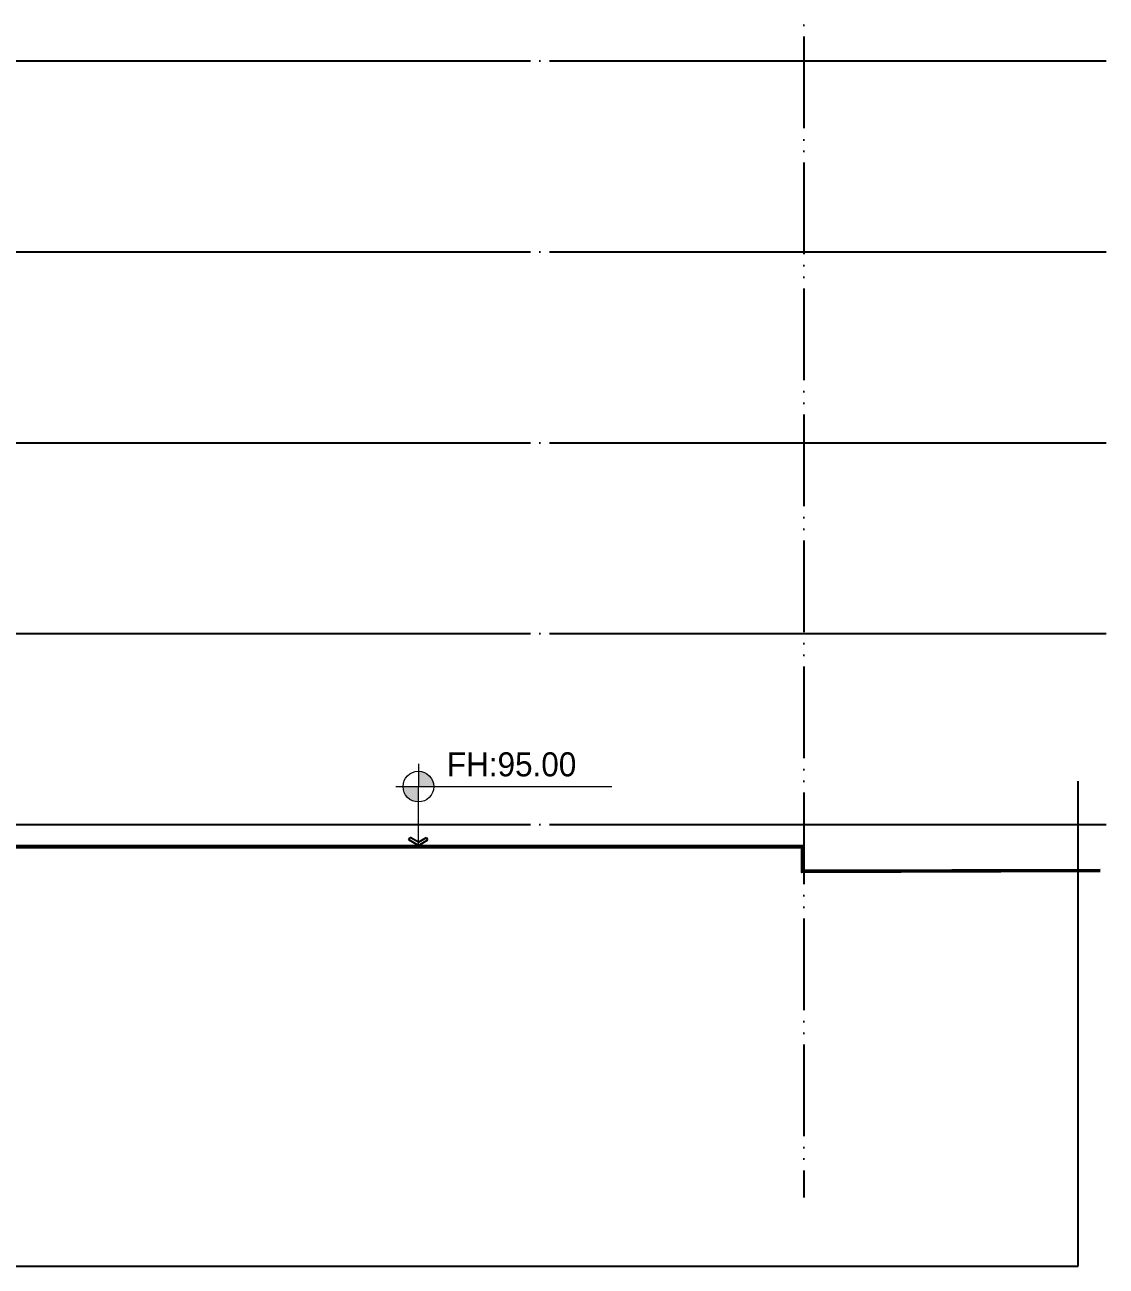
# Model space of a CAD drawing. Header units: millimetres. Extents: x 4754612 to 5801174, y 2368242 to 2777223.
# Drawn here: x 5119417 to 5176073, y 2554610 to 2619644 of the extents above; entities that cross this region are included whole.
import ezdxf

# ---------------------------------------------------------------- set-up
doc = ezdxf.new("R2010")
doc.units = ezdxf.units.MM
doc.header["$LTSCALE"] = 1000
doc.linetypes.add('ACAD_ISO05W100', pattern=[33, 24, -3, 0, -3, 0, -3])
doc.linetypes.add('CEN', pattern=[6.2, 6, -0.1, 0, -0.1])
for name, color, linetype in [('A-TEX-SYM', 3, 'Continuous'), ('A-중심선', 10, 'CEN'), ('DIM', 7, 'Continuous'), ('SYM', 7, 'Continuous'), ('도근점수치', 2, 'Continuous')]:
    doc.layers.add(name, color=color, linetype=linetype)
doc.layers.add('Guide-line', color=151, linetype='Continuous', plot=False)
doc.layers.add('박스', color=6, linetype='Continuous', lineweight=15)
doc.styles.add('돋움', font='')
doc.styles.get('돋움').set_extended_font_data('Dotum')

# ---------------------------------------------------------------- blocks, each defined once
blk = doc.blocks.new('arrow1')
for p, q in [((0, 0), (0.286, 0.501)), ((0, 0), (0.286, -0.501)), ((0.165, 0), (0.41, 0.429)), ((0.165, 0), (0.41, -0.429)), ((0.286, 0.501), (0.41, 0.43)), ((0.286, -0.501), (0.41, -0.43))]:
    blk.add_line(p, q)

msp = doc.modelspace()

# ---------------------------------------------------------------- hatches: boundary and pattern name
at = {"layer": '박스', "ltscale": 0.1}
h = msp.add_hatch(dxfattribs=at)
h.set_pattern_fill('ANSI31', color=256, scale=1.006801)
h.set_pattern_definition([(45, (4978234.03823, 2519355.81598), (-0.08898951466, 0.08898951466), [])])
h.paths.add_polyline_path([(5140038.429, 2580540.4), (5140038.429, 2579734.959), (5140843.871, 2579734.959, 0.414213562)])
h.paths.add_polyline_path([(5140038.429, 2579734.959), (5139232.988, 2579734.959, 0.414213562), (5140038.429, 2578929.518)])

# ---------------------------------------------------------------- linework, layer by layer
at = {"layer": 'A-중심선', "ltscale": 5}
for p, q in [((4867905.529, 2617749.621), (5176073.3, 2617749.621)), ((4867905.529, 2607749.621), (5176073.3, 2607749.621)), ((4867905.529, 2597749.621), (5176073.3, 2597749.621)), ((4867905.529, 2587749.621), (5176073.3, 2587749.621)), ((4867905.529, 2577749.621), (5176073.3, 2577749.621))]:
    msp.add_line(p, q, dxfattribs=at)
at = {"layer": 'Guide-line'}
for p, q in [((5174610.081, 2554609.603), (5174610.081, 2580019.526)), ((4884726.578, 2554609.603), (5174610.081, 2554609.603))]:
    msp.add_line(p, q, dxfattribs=at)
at = {"layer": 'SYM', "color": 2, "linetype": 'ACAD_ISO05W100', "ltscale": 0.2}
msp.add_line((5160227.487, 2645427.791), (5160227.487, 2558207.815), dxfattribs=at)
at = {"layer": '도근점수치'}
for points in [[(5117063.3, 2576649.621), (5160217.487, 2576649.621), (5160217.487, 2575349.609), (5175766.737, 2575399.166)], [(5117063.3, 2576639.621), (5160207.487, 2576639.621), (5160207.487, 2575339.597), (5175766.749, 2575389.166)], [(5117063.3, 2576629.621), (5160197.487, 2576629.621), (5160197.487, 2575329.585), (5175766.762, 2575379.166)], [(5117063.3, 2576619.621), (5160187.487, 2576619.621), (5160187.487, 2575319.572), (5175766.774, 2575369.166)], [(5117063.3, 2576609.621), (5160177.487, 2576609.621), (5160177.487, 2575309.56), (5175766.786, 2575359.166)], [(5117063.3, 2576599.621), (5160167.487, 2576599.621), (5160167.487, 2575299.548), (5175766.798, 2575349.166)], [(5117063.3, 2576589.621), (5160157.487, 2576589.621), (5160157.487, 2575289.536), (5175766.811, 2575339.166)], [(5117063.3, 2576579.621), (5160147.487, 2576579.621), (5160147.487, 2575279.523), (5175766.823, 2575329.166)], [(5117063.3, 2576569.621), (5160137.487, 2576569.621), (5160137.487, 2575269.511), (5175766.835, 2575319.166)], [(5117063.3, 2576559.621), (5160127.487, 2576559.621), (5160127.487, 2575259.499), (5175766.847, 2575309.166)], [(5117063.3, 2576549.621), (5160117.487, 2576549.621), (5160117.487, 2575249.486), (5175766.86, 2575299.166)]]:
    msp.add_lwpolyline(points, dxfattribs=at)
at = {"layer": '박스', "ltscale": 0.1}
for p, q in [((5140038.429, 2580923.345), (5140038.429, 2579734.959)), ((5138850.044, 2579734.959), (5150179.102, 2579734.959)), ((5140038.429, 2576656.011), (5140038.429, 2579734.959))]:
    msp.add_line(p, q, dxfattribs=at)
msp.add_circle((5140038.429, 2579734.959), 805.441, dxfattribs=at)

# ---------------------------------------------------------------- block references
at = {"layer": 'DIM', "ltscale": 0.1, "xscale": -1000, "yscale": 1000, "zscale": 1000, "rotation": 269.9996301593987}
msp.add_blockref('arrow1', (5140038.429, 2576656.011), dxfattribs=at)

# ---------------------------------------------------------------- texts
at = {"layer": 'A-TEX-SYM', "style": '돋움'}
msp.add_text('FH:95.00', height=1260, dxfattribs=at).set_placement((5141531.833, 2580271.075))

doc.saveas('drawing.dxf')
